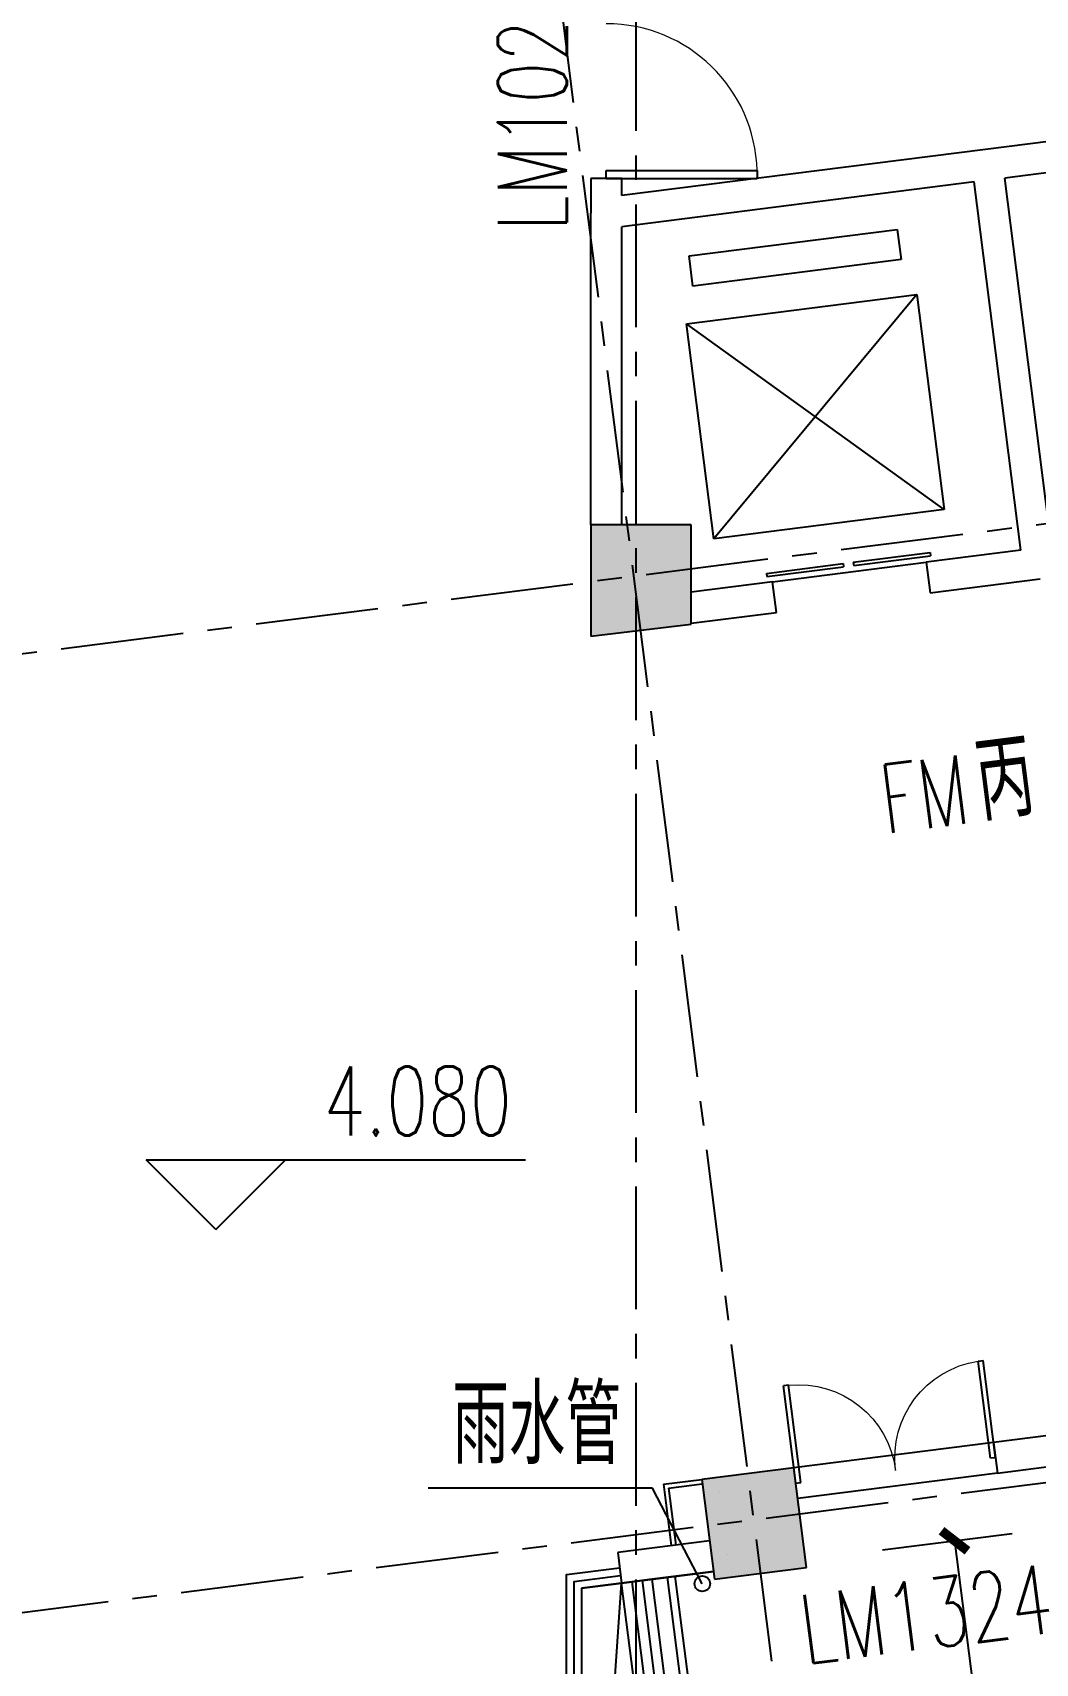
# Model space of a CAD drawing. Header units: millimetres. Extents: x -1048436 to -185795, y -983427 to 400387.
# Drawn here: x -698312 to -691833, y -296917 to -286373 of the extents above; entities that cross this region are included whole.
import ezdxf

# ---------------------------------------------------------------- set-up
doc = ezdxf.new("R2010")
doc.units = ezdxf.units.MM
doc.header["$LTSCALE"] = 500
doc.linetypes.add('DASH', pattern=[0.35, 0.25, -0.1])
doc.linetypes.add('一层轴网$0$CENTER', pattern=[50.8, 31.75, -6.35, 6.35, -6.35])
for name, color, linetype in [('COLUMN', 254, 'Continuous'), ('DIM_LEAD', 3, 'Continuous'), ('EVTR', 2, 'Continuous'), ('PUB_DIM', 3, 'Continuous'), ('PUB_HATCH', 8, 'Continuous'), ('PUB_TEXT', 7, 'Continuous'), ('WINDOW', 4, 'Continuous'), ('WINDOW_TEXT', 7, 'Continuous'), ('一层轴网$0$建-轴线', 1, '一层轴网$0$CENTER'), ('建-墙', 254, 'Continuous'), ('建-屋面-排水沟落水口', 175, 'Continuous'), ('建-幕墙', 140, 'Continuous'), ('建-文字', 4, 'Continuous'), ('建-楼梯-扶手栏杆', 3, 'Continuous'), ('建-符号', 13, 'Continuous'), ('建-符号-门编号', 13, 'Continuous'), ('建-门扇', 32, 'Continuous')]:
    doc.layers.add(name, color=color, linetype=linetype)
doc.styles.add('_TCH_DIM', font='SIMPLEX', dxfattribs={"bigfont": 'GBCBIG'})
doc.styles.add('_TCH_DIM_T3', font='SIMPLEX', dxfattribs={"width": 0.705882, "bigfont": 'GBCBIG'})
doc.styles.add('_TCH_WINDOW', font='SIMPLEX', dxfattribs={"height": 3.5, "bigfont": 'GBCBIG'})
doc.dimstyles.new('_TCH_ARCH&&150', dxfattribs={"dimtxt": 446.25, "dimasz": 150, "dimexe": 375, "dimexo": 450, "dimgap": 150, "dimtad": 1, "dimdec": 0, "dimzin": 0, "dimdsep": 46, "dimtxsty": '_TCH_DIM_T3', "dimblk": 'ARCHTICK', "dimcen": 0.09, "dimclrt": 7, "dimazin": 2, "dimtfac": 1, "dimtdec": 0, "dimtix": 1, "dimtmove": 2, "dimatfit": 3, "dimldrblk": 'ARCHTICK', "dimfxl": 1, "dimtolj": 1, "dimtzin": 0, "dimarcsym": 0})

# ---------------------------------------------------------------- blocks, each defined once
blk = doc.blocks.new('一层轴网')
at = {"layer": '一层轴网$0$建-轴线', "ltscale": 0.05}
for p, q in [((65115, 18116.1), (56955.6, 82276.4)), ((58950, 55616.6), (58950, 82276.4)), ((53975.4, 66077.3), (70938.8, 68234.6)), ((54751.3, 59976.4), (71714.7, 62133.7))]:
    blk.add_line(p, q, dxfattribs=at)
blk = doc.blocks.new('A$C4F09042B')
at = {"layer": 'DIM_LEAD'}
for p, q in [((127513, 96234), (126063, 96234)), ((127835, 95617), (127513, 96234))]:
    blk.add_line(p, q, dxfattribs=at)
at = {"layer": '建-屋面-排水沟落水口'}
blk.add_circle((127835, 95617), 50, dxfattribs=at)
at = {"layer": 'PUB_TEXT', "style": '_TCH_DIM'}
blk.add_text('雨水管', height=506.4, dxfattribs=at).set_placement((126220, 96391))
blk = doc.blocks.new('A$C5F49506C')
at = {"layer": '建-幕墙'}
for p, q in [((-82416, 96260), (-82168, 96291)), ((-82416, 96260), (-82366, 95863)), ((-82383, 96234), (-82165, 96262))]:
    blk.add_line(p, q, dxfattribs=at)
blk.add_lwpolyline([(-82383, 96234), (-82336, 95867)], dxfattribs=at)
blk = doc.blocks.new('_ArchTick')
at = {"color": 0, "linetype": 'ByBlock', "const_width": 0.4}
blk.add_lwpolyline([(-0.5, -0.5), (0.5, 0.5)], dxfattribs=at)
blk = doc.blocks.new('*D1460')
at = {"layer": 'Defpoints', "color": 0, "transparency": 16777216}
for p in [(-692778, -282620), (-691397, -287031), (-692204, -287134)]:
    blk.add_point(p, dxfattribs=at)
at = {"layer": 'PUB_DIM', "color": 0, "lineweight": -2, "transparency": 16777216}
for p, q in [((-692332, -282563), (-691599, -282470)), ((-691971, -282517), (-691397, -287031)), ((-691758, -287077), (-691025, -286984))]:
    blk.add_line(p, q, dxfattribs=at)
at = {"layer": 'PUB_DIM', "color": 0, "lineweight": -2, "transparency": 16777216, "xscale": 150, "yscale": 150, "zscale": 150}
for p, rotation in [((-691971, -282517), 97.24752628884158), ((-691397, -287031), 277.2475262888416)]:
    blk.add_blockref('_ArchTick', p, dxfattribs=dict(at, rotation=rotation))
at = {"layer": 'PUB_DIM', "color": 7, "transparency": 16777216, "insert": (-691314, -284727), "char_height": 446.2, "attachment_point": 5, "rotation": 277.2475, "style": '_TCH_DIM_T3'}
blk.add_mtext('\\A1;4550', dxfattribs=at)
blk = doc.blocks.new('*D1497')
at = {"layer": 'Defpoints', "color": 0, "transparency": 16777216}
for p in [(-693266, -296240), (-691674, -301481), (-692585, -301597)]:
    blk.add_point(p, dxfattribs=at)
at = {"layer": 'PUB_DIM', "color": 0, "lineweight": -2, "transparency": 16777216}
for p, q in [((-692820, -296183), (-691983, -296077)), ((-692355, -296124), (-691674, -301481)), ((-692139, -301540), (-691302, -301433))]:
    blk.add_line(p, q, dxfattribs=at)
at = {"layer": 'PUB_DIM', "color": 0, "lineweight": -2, "transparency": 16777216, "xscale": 150, "yscale": 150, "zscale": 150}
for p, rotation in [((-692355, -296124), 97.24752621569147), ((-691674, -301481), 277.2475262156914)]:
    blk.add_blockref('_ArchTick', p, dxfattribs=dict(at, rotation=rotation))
at = {"layer": 'PUB_DIM', "color": 7, "transparency": 16777216, "insert": (-691644, -298755), "char_height": 446.2, "attachment_point": 5, "rotation": 277.2475, "style": '_TCH_DIM_T3'}
blk.add_mtext('\\A1;5400', dxfattribs=at)
blk = doc.blocks.new('$DorLib2D$00000002')
for p, q in [((-0.5, 0), (-0.5, 0.4875)), ((-0.475, 0.4875), (-0.5, 0.4875)), ((-0.475, 0), (-0.475, 0.4875)), ((0.475, 0), (0.475, 0.4875)), ((0.475, 0.4875), (0.5, 0.4875)), ((0.5, 0), (0.5, 0.4875)), ((-0.5, 0), (-0.475, 0)), ((0.5, 0), (0.475, 0))]:
    blk.add_line(p, q)
at = {"lineweight": 13}
for centre, start, end in [((-0.4875, 0), 0, 88.53072), ((0.4875, 0), 91.46928, 180)]:
    blk.add_arc(centre, 0.4875, start, end, dxfattribs=at)
blk = doc.blocks.new('$DorLib2D$00000001')
for p, q in [((0.45, 0.975), (0.5, 0.975)), ((0.45, 0), (0.45, 0.975)), ((0.5, 0), (0.5, 0.975)), ((0.5, 0), (0.45, 0))]:
    blk.add_line(p, q)
at = {"lineweight": 13}
blk.add_arc((0.475, 0), 0.975, 91.4693, 180, dxfattribs=at)
blk = doc.blocks.new('$DORLIB2D$00000127')
at = {"color": 0}
for points in [[(-0.533, 0.795), (-0.533, 0.69)], [(-0.033, 0.795), (-0.533, 0.795)], [(-0.033, 0.795), (-0.033, 0.69)], [(0.533, 0.795), (0.033, 0.795)], [(0.033, 0.795), (0.033, 0.69)], [(0.533, 0.795), (0.533, 0.69)], [(-0.033, 0.69), (-0.533, 0.69)], [(0.533, 0.69), (0.033, 0.69)], [(0.5, 0.5), (-0.5, 0.5)]]:
    blk.add_lwpolyline(points, dxfattribs=at)
blk = doc.blocks.new('$TCHSYS$WIN2D')
for p, q in [((-0.5, 0.5), (0.5, 0.5)), ((-0.5, 0.5), (-0.5, -0.5)), ((0.5, 0.5), (0.5, -0.5)), ((0.5, 0.1667), (-0.5, 0.1667)), ((0.5, -0.1667), (-0.5, -0.1667)), ((-0.5, -0.5), (0.5, -0.5))]:
    blk.add_line(p, q)

msp = doc.modelspace()

# ---------------------------------------------------------------- hatches: boundary and pattern name
at = {"layer": 'PUB_HATCH'}
for points in [[(-694705.7, -289554.2), (-694705.7, -290274.2), (-694055.8, -290197.9), (-694055.7, -289554.2)], [(-693988.1, -295727.2), (-693906.1, -296372), (-693310.9, -296296.3), (-693392.9, -295651.5)]]:
    msp.add_hatch(color=256, dxfattribs=at).paths.add_polyline_path(points)

# ---------------------------------------------------------------- linework, layer by layer
msp.add_lwpolyline([(-692472.9, -307631.2), (-694762.1, -307922.3), (-694762.1, -296430.5), (-693911.1, -296322.3)])
at = {"linetype": 'Continuous', "ltscale": 10000}
msp.add_lwpolyline([(-694762.1, -307922.3), (-694603.8, -297814.9), (-694506.3, -296397.9)], dxfattribs=at)
at = {"layer": 'COLUMN'}
for p, q in [((-694705.7, -289554.2), (-694705.7, -290274.2)), ((-694055.7, -289554.2), (-694705.7, -289554.2)), ((-694055.8, -290197.9), (-694055.7, -289554.2)), ((-694705.7, -290274.2), (-694055.8, -290197.9)), ((-693392.9, -295651.5), (-693988.1, -295727.2)), ((-693310.9, -296296.3), (-693392.9, -295651.5)), ((-693988.1, -295727.2), (-693906.1, -296372)), ((-693906.1, -296372), (-693310.9, -296296.3))]:
    msp.add_line(p, q, dxfattribs=at)
at = {"layer": 'EVTR'}
for p, q in [((-694070.3, -287816.4), (-692725.4, -287645.3)), ((-692725.4, -287645.3), (-692700.6, -287840.2)), ((-694045.5, -288011.3), (-694070.3, -287816.4)), ((-692700.6, -287840.2), (-694045.5, -288011.3)), ((-694086.2, -288255.8), (-692598.2, -288066.6)), ((-692598.2, -288066.6), (-693909.6, -289644.7)), ((-692598.2, -288066.6), (-692421.5, -289455.4)), ((-693909.6, -289644.7), (-694086.2, -288255.8)), ((-692421.5, -289455.4), (-694086.2, -288255.8)), ((-692421.5, -289455.4), (-693909.6, -289644.7))]:
    msp.add_line(p, q, dxfattribs=at)
at = {"layer": '建-墙'}
for p, q in [((-689971.9, -286849.6), (-692155, -287127.3)), ((-690045.9, -287060.6), (-692030.6, -287313)), ((-692155, -287127.3), (-694505.6, -287426.2)), ((-694505.6, -287314.9), (-694705.6, -287314.9)), ((-694705.6, -287314.9), (-694705.6, -287539.7)), ((-694505.6, -287426.2), (-694505.6, -287314.9)), ((-691728.3, -289693.9), (-692030.6, -287313)), ((-692229, -287338.3), (-694505.6, -287627.8)), ((-691926.7, -289719.2), (-692229, -287338.3)), ((-694705.6, -289554.2), (-694705.6, -287539.7)), ((-694505.6, -289554.2), (-694505.6, -287627.8)), ((-691926.7, -289719.2), (-692538.2, -289796.9)), ((-692538.2, -289796.9), (-692513, -289995.3)), ((-693530.2, -289923.1), (-694055.8, -289989.9)), ((-693505, -290121.5), (-693530.2, -289923.1)), ((-692513, -289995.3), (-691802.2, -289904.9)), ((-694055.8, -290191.5), (-693505, -290121.5)), ((-689226.4, -295121.7), (-692103.2, -295487.5)), ((-692078, -295685.9), (-689201.2, -295320.1)), ((-692103.2, -295487.5), (-692078, -295685.9)), ((-693875, -295813.6), (-693875, -295813.6)), ((-693849.7, -296012), (-693849.7, -296012)), ((-693937.6, -296124), (-694531.5, -296199.5)), ((-694531.5, -296199.5), (-694506.3, -296397.9)), ((-693824.5, -296210.4), (-693824.5, -296210.4)), ((-694506.3, -296397.9), (-694307.9, -296372.7)), ((-693912.4, -296322.4), (-694307.9, -296372.7))]:
    msp.add_line(p, q, dxfattribs=at)
at = {"layer": '建-墙', "linetype": 'DASH', "ltscale": 5000}
for p in [(-693911.1, -296322.3), (-694762.1, -307922.3)]:
    msp.add_line(p, (-694762.1, -296430.5), dxfattribs=at)
at = {"layer": '建-楼梯-扶手栏杆'}
for p, q in [((-693527.4, -301717), (-694208.7, -296360.1)), ((-693477.8, -301710.6), (-694159.1, -296353.8))]:
    msp.add_line(p, q, dxfattribs=at)
for points in [[(-692460.3, -307730.4), (-694862.1, -308035.8), (-694862.1, -296342.4), (-694518.9, -296298.7)], [(-692466.6, -307680.8), (-694812.1, -307979.1), (-694812.1, -296386.4), (-694512.6, -296348.3)]]:
    msp.add_lwpolyline(points, dxfattribs=at)
at = {"layer": '建-符号'}
for p, q in [((-697127.4, -294111.2), (-697577.4, -293661.2)), ((-697577.4, -293661.2), (-695126.4, -293661.2)), ((-697127.4, -294111.2), (-696677.4, -293661.2))]:
    msp.add_line(p, q, dxfattribs=at)
at = {"layer": '建-门扇'}
for p, q in [((-692103.2, -295487.5), (-693392.9, -295651.5)), ((-692078, -295685.9), (-693367.6, -295849.9))]:
    msp.add_line(p, q, dxfattribs=at)

# ---------------------------------------------------------------- block references
for name, p in [('一层轴网', (-753362.7, -356594)), ('A$C4F09042B', (-821819.6, -392018.5)), ('A$C5F49506C', (-611819.6, -392018.5))]:
    msp.add_blockref(name, p)
at = {"layer": 'WINDOW', "xscale": 1000, "yscale": -200, "zscale": 1000, "rotation": 187.2475261777232}
msp.add_blockref('$DORLIB2D$00000127', (-693021.6, -289959.2), dxfattribs=at)
at = {"layer": 'WINDOW'}
ref = msp.add_blockref('$TCHSYS$WIN2D', (-694066.5, -299063.8), dxfattribs=dict(at, xscale=-5400, yscale=200, zscale=-5400, rotation=277.2475272049253))
ref.add_attrib('A', 'LC5430', (-694765.8, -298305.9), dxfattribs={"layer": 'WINDOW_TEXT', "height": 446.25, "rotation": 277.24753, "style": '_TCH_WINDOW', "width": 0.705882})
at = {"layer": '建-门扇'}
ref = msp.add_blockref('$DorLib2D$00000001', (-694605.6, -286814.9), dxfattribs=dict(at, xscale=-1000, yscale=-1000, zscale=200, rotation=89.99999999227771))
ref.add_attrib('A', 'LM1024', (-694859.9, -287654.9), dxfattribs={"layer": '建-符号-门编号', "height": 446.25, "rotation": 90, "style": '_TCH_WINDOW', "width": 0.705882})
ref = msp.add_blockref('$DorLib2D$00000002', (-692735.4, -295668.7), dxfattribs=dict(at, xscale=1300, yscale=-1300, zscale=200, rotation=187.2475261776382))
ref.add_attrib('A', 'LM1324', (-693320.8, -296922.9), dxfattribs={"layer": '建-符号-门编号', "height": 446.25, "rotation": 7.24753, "style": '_TCH_WINDOW', "width": 0.705882})

# ---------------------------------------------------------------- texts
at = {"layer": '建-文字', "style": '_TCH_DIM', "width": 0.705882}
msp.add_text('4.080', height=446.25, dxfattribs=at).set_placement((-696431.4, -293503.7))
at = {"layer": '建-符号-门编号', "style": '_TCH_WINDOW'}
msp.add_text('丙', height=506.4, rotation=7.24753, dxfattribs=at).set_placement((-692178.6, -291474.4))
at = {"layer": '建-符号-门编号', "style": '_TCH_WINDOW', "width": 0.705882}
msp.add_text('FM', height=446.25, rotation=7.24753, dxfattribs=at).set_placement((-692803.6, -291553.8))

# ---------------------------------------------------------------- dimensions: what is measured, and where the dimension line sits
at = {"layer": 'PUB_DIM'}
for p1, p2, distance, picture, middle in [((-692778.2, -282619.9), (-692204.2, -287133.5), 813.8, '*D1460', (-691313.8, -284726.9)), ((-693266.3, -296239.8), (-692585.1, -301596.7), 918.5, '*D1497', (-691644.4, -298755.3))]:
    dim = msp.add_aligned_dim(p1=p1, p2=p2, distance=distance, dimstyle='_TCH_ARCH&&150', dxfattribs=at)
    dim.commit()
    dim.dimension.update_dxf_attribs({"geometry": picture, "text_midpoint": middle})

doc.saveas('drawing.dxf')
